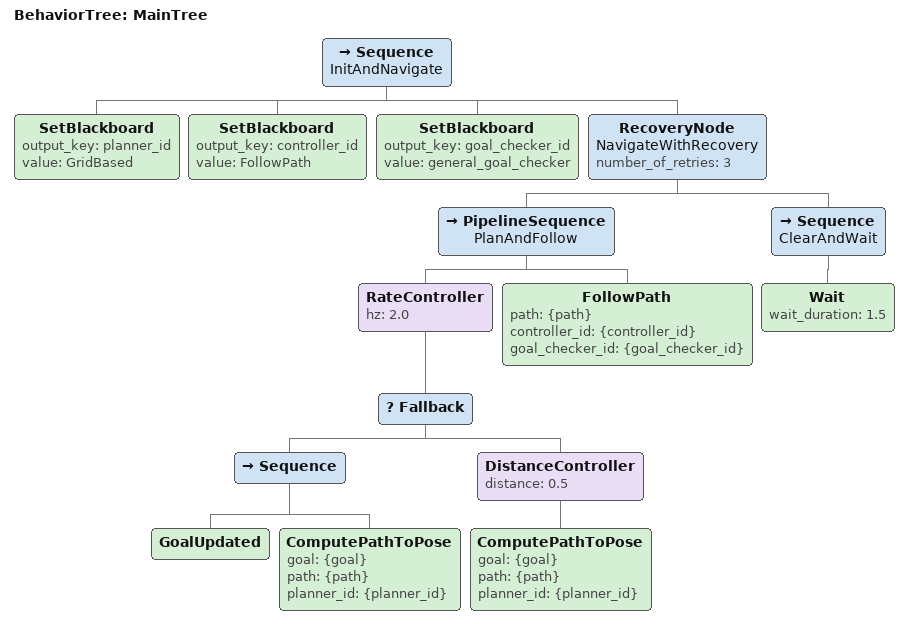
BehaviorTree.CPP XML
<?xml version="1.0"?>
<root main_tree_to_execute="MainTree">
  <BehaviorTree ID="MainTree">

    <!-- 显式指定将要使用的插件 ID，避免拿到不期望的缺省值 -->
    <Sequence name="InitAndNavigate">
      <SetBlackboard output_key="planner_id" value="GridBased"/>
      <SetBlackboard output_key="controller_id" value="FollowPath"/>
      <SetBlackboard output_key="goal_checker_id" value="general_goal_checker"/>

      <!-- 只有当 FollowPath 成功（真的到达）时，整棵树才成功 -->
      <RecoveryNode name="NavigateWithRecovery" number_of_retries="3">

        <!-- ===== 主任务：边走边全局重规划 ===== -->
        <PipelineSequence name="PlanAndFollow">
          <RateController hz="2.0">
            <Fallback>
              <Sequence>
                <GoalUpdated/>
                <ComputePathToPose goal="{goal}" path="{path}" planner_id="{planner_id}"/>
              </Sequence>
              <DistanceController distance="0.5">
                <ComputePathToPose goal="{goal}" path="{path}" planner_id="{planner_id}"/>
              </DistanceController>
            </Fallback>
          </RateController>

          <FollowPath path="{path}" controller_id="{controller_id}" goal_checker_id="{goal_checker_id}"/>
        </PipelineSequence>

        <!-- ===== 恢复：清两张代价地图 + 等待，再重试 ===== -->
        <Sequence name="ClearAndWait">
          <Wait wait_duration="1.5"/>
        </Sequence>
      </RecoveryNode>
    </Sequence>
  </BehaviorTree>
</root>
